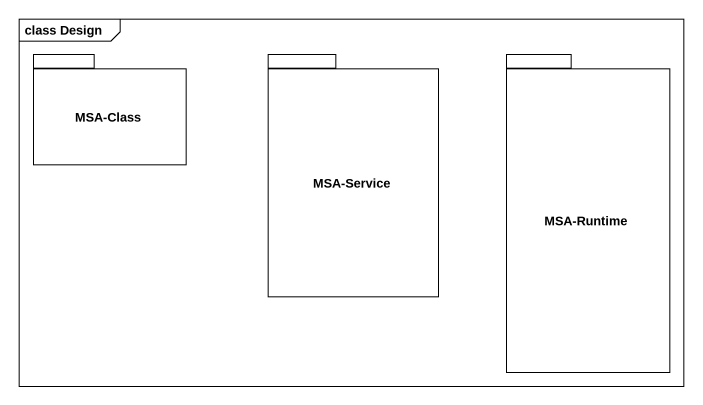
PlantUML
@startuml
mainframe class Design
package "MSA-Class" as MSA_Class {
}
package "MSA-Service" as MSA_Service {
}
package "MSA-Runtime" as MSA_Runtime {
}
@enduml
